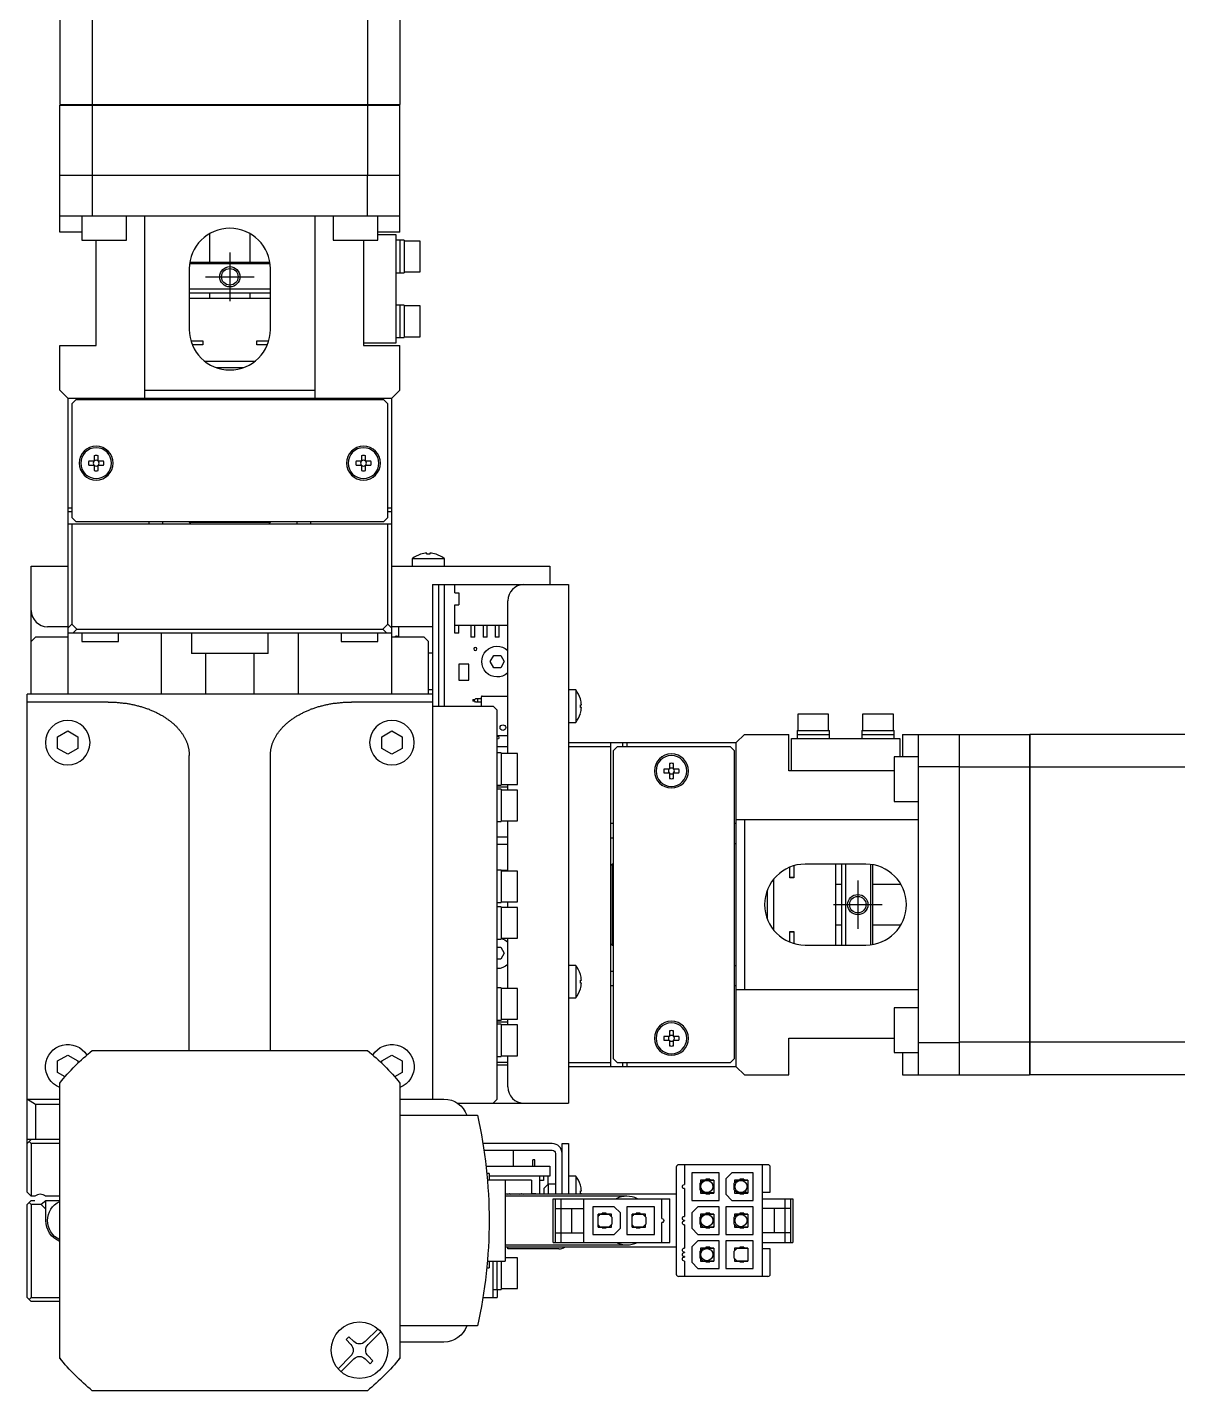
# Model space of a CAD drawing. Extents: x 0 to 1580, y -8 to 1316.
# Drawn here: x 460.9 to 602.9, y 493.7 to 662 of the extents above; entities that cross this region are included whole.
import ezdxf

# ---------------------------------------------------------------- set-up
doc = ezdxf.new("R2010")
doc.units = 0
doc.header["$LTSCALE"] = 0.5
doc.linetypes.add('CENTER', pattern=[50.8, 31.75, -6.35, 6.35, -6.35])
for name, color, linetype in [('MSM_CENTER', 1, 'CENTER'), ('MSM_CONTINUOUS', 7, 'CONTINUOUS'), ('MSM_NARROW', 5, 'CONTINUOUS')]:
    doc.layers.add(name, color=color, linetype=linetype)

msp = doc.modelspace()

# ---------------------------------------------------------------- linework, layer by layer
at = {"layer": 'MSM_CENTER'}
for p, q in [((485.91, 634.24), (485.91, 628.24)), ((482.91, 631.24), (488.91, 631.24)), ((563.41, 556.74), (563.41, 550.74)), ((560.41, 553.74), (566.41, 553.74))]:
    msp.add_line(p, q, dxfattribs=at)
at = {"layer": 'MSM_CONTINUOUS'}
for p, q in [((506.91, 688.74), (506.91, 652.49)), ((464.91, 676.44), (464.91, 652.49)), ((468.94, 676.44), (468.94, 652.49)), ((502.88, 676.44), (502.88, 652.49)), ((464.91, 652.49), (506.91, 652.49)), ((464.91, 652.44), (506.91, 652.44)), ((464.91, 636.74), (464.91, 652.44)), ((464.96, 652.49), (464.96, 652.44)), ((468.94, 652.44), (468.94, 643.74)), ((469.2, 652.49), (469.2, 652.44)), ((502.62, 652.49), (502.62, 652.44)), ((502.88, 652.44), (502.88, 643.74)), ((506.86, 652.49), (506.86, 652.44)), ((506.91, 636.74), (506.91, 652.44)), ((506.91, 643.74), (464.91, 643.74)), ((468.91, 643.74), (468.91, 638.74)), ((502.91, 638.74), (502.91, 643.74)), ((506.91, 638.74), (464.91, 638.74)), ((467.66, 638.74), (467.66, 635.74)), ((473.16, 635.74), (473.16, 638.74)), ((475.41, 616.24), (475.41, 638.74)), ((496.41, 638.74), (496.41, 616.24)), ((498.66, 638.74), (498.66, 635.74)), ((504.16, 635.74), (504.16, 638.74)), ((467.66, 636.74), (464.91, 636.74)), ((483.41, 636.57), (483.41, 633.04)), ((488.41, 633.04), (488.41, 636.57)), ((506.91, 636.74), (504.16, 636.74)), ((504.16, 636.44), (506.41, 636.44)), ((506.41, 636.44), (506.41, 623.04)), ((467.66, 635.74), (473.16, 635.74)), ((469.41, 622.74), (469.41, 635.74)), ((498.66, 635.74), (504.16, 635.74)), ((502.41, 635.74), (502.41, 622.74)), ((507.41, 635.74), (506.41, 635.74)), ((506.91, 635.74), (506.91, 631.74)), ((507.41, 635.74), (507.41, 631.74)), ((509.41, 635.64), (507.41, 635.64)), ((509.41, 631.84), (509.41, 635.64)), ((490.87, 632.84), (480.95, 632.84)), ((480.98, 633.04), (490.85, 633.04)), ((480.91, 632.24), (480.91, 624.74)), ((490.91, 624.74), (490.91, 632.24)), ((506.41, 631.74), (507.41, 631.74)), ((507.41, 631.84), (509.41, 631.84)), ((480.91, 629.74), (490.91, 629.74)), ((480.91, 629.24), (490.91, 629.24)), ((490.91, 628.54), (480.91, 628.54)), ((483.41, 629.24), (483.41, 628.54)), ((488.41, 628.54), (488.41, 629.24)), ((507.41, 627.74), (506.41, 627.74)), ((506.91, 627.74), (506.91, 623.74)), ((507.41, 627.74), (507.41, 623.74)), ((509.41, 627.64), (507.41, 627.64)), ((509.41, 623.84), (509.41, 627.64)), ((464.91, 622.74), (469.41, 622.74)), ((464.91, 617.24), (464.91, 622.74)), ((481.11, 623.34), (482.58, 623.34)), ((482.58, 622.84), (481.29, 622.84)), ((482.56, 623.34), (482.56, 622.84)), ((482.58, 623.34), (482.58, 622.84)), ((489.24, 623.34), (490.71, 623.34)), ((489.24, 622.84), (489.24, 623.34)), ((490.54, 622.84), (489.24, 622.84)), ((489.26, 622.84), (489.26, 623.34)), ((506.41, 623.04), (502.41, 623.04)), ((502.41, 622.74), (506.91, 622.74)), ((506.41, 623.74), (507.41, 623.74)), ((506.91, 617.24), (506.91, 622.74)), ((507.41, 623.84), (509.41, 623.84)), ((482.78, 620.84), (489.04, 620.84)), ((484.21, 620.04), (487.62, 620.04)), ((484.66, 620.04), (484.66, 619.9)), ((487.16, 619.9), (487.16, 620.04)), ((464.91, 617.24), (465.91, 616.24)), ((465.91, 616.24), (505.91, 616.24)), ((465.91, 616.24), (465.91, 579.74)), ((466.91, 616.04), (466.41, 615.54)), ((504.91, 616.04), (466.91, 616.04)), ((475.41, 617.24), (496.41, 617.24)), ((475.91, 616.24), (475.91, 616.04)), ((478.41, 616.24), (478.41, 616.04)), ((493.41, 616.04), (493.41, 616.24)), ((495.91, 616.04), (495.91, 616.24)), ((505.41, 615.54), (504.91, 616.04)), ((505.91, 616.24), (506.91, 617.24)), ((505.91, 579.74), (505.91, 616.24)), ((466.41, 615.54), (466.41, 601.54)), ((505.41, 601.54), (505.41, 615.54)), ((469.17, 608.48), (468.49, 608.48)), ((468.49, 608), (469.17, 608)), ((469.17, 609.16), (469.17, 608.48)), ((469.17, 608), (469.17, 607.32)), ((469.65, 608.48), (469.65, 609.16)), ((470.33, 608.48), (469.65, 608.48)), ((469.65, 607.32), (469.65, 608)), ((469.65, 608), (470.33, 608)), ((502.17, 608.48), (501.49, 608.48)), ((501.49, 608), (502.17, 608)), ((502.17, 609.16), (502.17, 608.48)), ((502.17, 608), (502.17, 607.32)), ((502.65, 608.48), (502.65, 609.16)), ((503.33, 608.48), (502.65, 608.48)), ((502.65, 607.32), (502.65, 608)), ((502.65, 608), (503.33, 608)), ((465.91, 602.74), (466.41, 602.74)), ((505.41, 602.74), (505.91, 602.74)), ((466.41, 602.24), (465.91, 602.24)), ((466.41, 601.54), (466.91, 601.04)), ((466.91, 601.04), (504.91, 601.04)), ((475.91, 601.04), (475.91, 600.74)), ((477.66, 600.74), (477.66, 601.04)), ((480.91, 601.04), (480.91, 600.94)), ((480.91, 600.94), (490.91, 600.94)), ((480.91, 600.94), (481.11, 600.74)), ((490.71, 600.74), (490.91, 600.94)), ((490.91, 600.94), (490.91, 601.04)), ((494.16, 601.04), (494.16, 600.74)), ((495.91, 600.74), (495.91, 601.04)), ((504.91, 601.04), (505.41, 601.54)), ((505.91, 602.24), (505.41, 602.24)), ((465.91, 600.74), (505.91, 600.74)), ((466.41, 600.74), (466.41, 588.35)), ((505.41, 588.35), (505.41, 600.74)), ((512.41, 596.44), (508.41, 596.44)), ((508.41, 596.44), (508.41, 595.54)), ((509.48, 597), (509.46, 597)), ((510.21, 597), (510.21, 597.13)), ((510.61, 597), (510.21, 597)), ((510.61, 597.13), (510.61, 597)), ((511.36, 597), (511.34, 597)), ((512.41, 595.54), (512.41, 596.44)), ((461.41, 579.74), (461.41, 595.54)), ((461.41, 595.54), (465.91, 595.54)), ((505.91, 595.54), (525.41, 595.54)), ((525.41, 595.54), (525.41, 593.24)), ((510.91, 593.24), (510.91, 529.74)), ((510.91, 593.24), (527.71, 593.24)), ((511.71, 578.24), (511.71, 593.24)), ((512.41, 578.24), (512.41, 593.24)), ((513.66, 592.24), (513.66, 593.24)), ((527.71, 593.24), (527.71, 529.24)), ((513.66, 592.24), (514.16, 592.24)), ((513.66, 590.74), (514.16, 590.74)), ((513.66, 587.24), (513.66, 590.74)), ((514.16, 592.24), (514.16, 590.74)), ((520.21, 572.39), (520.21, 591.24)), ((465.91, 588.04), (463.41, 588.04)), ((465.91, 587.85), (466.41, 588.35)), ((466.41, 588.35), (467.02, 587.74)), ((467.02, 587.74), (466.52, 587.24)), ((467.02, 587.74), (504.8, 587.74)), ((504.8, 587.74), (505.41, 588.35)), ((505.3, 587.24), (504.8, 587.74)), ((505.41, 588.35), (505.91, 587.85)), ((510.91, 588.04), (505.91, 588.04)), ((506.77, 586.74), (506.77, 588.04)), ((513.66, 588.24), (520.21, 588.24)), ((514.16, 587.24), (514.16, 588.24)), ((515.66, 588.24), (515.66, 586.74)), ((516.16, 586.74), (516.16, 588.24)), ((517.16, 588.24), (517.16, 586.74)), ((517.66, 586.74), (517.66, 588.24)), ((518.66, 588.24), (518.66, 586.74)), ((519.16, 586.74), (519.16, 588.24)), ((520.16, 588.24), (520.16, 586.74)), ((461.91, 586.74), (461.41, 586.24)), ((465.91, 586.74), (461.91, 586.74)), ((505.91, 587.24), (465.91, 587.24)), ((467.66, 587.24), (467.66, 586.24)), ((467.66, 586.24), (472.16, 586.24)), ((472.16, 586.24), (472.16, 587.24)), ((477.43, 587.24), (477.43, 579.74)), ((481.16, 587.24), (481.16, 584.74)), ((490.66, 584.74), (490.66, 587.24)), ((494.4, 579.74), (494.4, 587.24)), ((499.66, 587.24), (499.66, 586.24)), ((499.66, 586.24), (504.16, 586.24)), ((504.16, 586.24), (504.16, 587.24)), ((509.91, 586.74), (505.91, 586.74)), ((510.41, 586.24), (509.91, 586.74)), ((510.41, 579.74), (510.41, 586.24)), ((514.16, 587.24), (513.66, 587.24)), ((516.16, 586.74), (515.66, 586.74)), ((517.66, 586.74), (517.16, 586.74)), ((519.16, 586.74), (518.66, 586.74)), ((520.21, 586.74), (520.16, 586.74)), ((490.66, 584.74), (481.16, 584.74)), ((482.91, 584.74), (482.91, 579.74)), ((488.91, 579.74), (488.91, 584.74)), ((510.91, 584.79), (510.41, 584.79)), ((510.91, 584.79), (510.91, 584.06)), ((510.91, 584.35), (510.91, 584.35)), ((510.91, 584.05), (510.91, 584.06)), ((518.05, 583.74), (518.48, 584.49)), ((518.48, 584.49), (519.34, 584.49)), ((519.34, 584.49), (519.78, 583.74)), ((514.16, 583.44), (514.16, 581.44)), ((515.41, 583.44), (514.16, 583.44)), ((515.41, 581.44), (515.41, 583.44)), ((518.48, 582.99), (518.05, 583.74)), ((519.34, 582.99), (518.48, 582.99)), ((519.78, 583.74), (519.34, 582.99)), ((514.16, 581.44), (515.41, 581.44)), ((460.91, 518.24), (460.91, 579.74)), ((510.91, 579.74), (460.91, 579.74)), ((510.91, 580.24), (510.41, 580.24)), ((515.91, 579.05), (515.91, 578.85)), ((515.91, 579.05), (516.16, 579.05)), ((516.16, 579.05), (516.23, 579.16)), ((516.96, 579.16), (516.23, 579.16)), ((516.52, 578.73), (516.52, 579.16)), ((516.96, 578.24), (516.96, 579.39)), ((517.06, 579.49), (520.21, 579.49)), ((528.61, 580.24), (527.71, 580.24)), ((528.61, 580.24), (528.61, 576.24)), ((529.18, 579.13), (529.19, 579.13)), ((470.91, 578.75), (460.91, 578.75)), ((510.91, 578.75), (500.91, 578.75)), ((510.91, 578.24), (518.41, 578.24)), ((516.16, 578.85), (515.91, 578.85)), ((516.23, 578.73), (516.16, 578.85)), ((516.96, 578.73), (516.23, 578.73)), ((518.91, 577.74), (518.41, 578.24)), ((518.91, 529.74), (518.91, 577.74)), ((529.18, 578.42), (529.3, 578.42)), ((529.3, 578.06), (529.18, 578.06)), ((529.19, 577.35), (529.18, 577.35)), ((527.71, 576.24), (528.61, 576.24)), ((559.81, 577.24), (556.01, 577.24)), ((556.01, 577.24), (556.01, 575.24)), ((559.81, 575.24), (559.81, 577.24)), ((567.81, 577.24), (564.01, 577.24)), ((564.01, 577.24), (564.01, 575.24)), ((567.81, 575.24), (567.81, 577.24)), ((464.66, 574.46), (465.91, 575.18)), ((464.66, 573.02), (464.66, 574.46)), ((465.91, 575.18), (467.16, 574.46)), ((467.16, 574.46), (467.16, 573.02)), ((504.66, 574.46), (505.91, 575.18)), ((504.66, 573.02), (504.66, 574.46)), ((505.91, 575.18), (507.16, 574.46)), ((507.16, 574.46), (507.16, 573.02)), ((520.21, 574.59), (518.91, 574.59)), ((549.41, 574.74), (548.41, 573.74)), ((549.41, 574.74), (554.91, 574.74)), ((554.91, 570.24), (554.91, 574.74)), ((555.21, 570.24), (555.21, 574.24)), ((555.21, 574.24), (568.61, 574.24)), ((555.91, 575.24), (559.91, 575.24)), ((555.91, 575.24), (555.91, 574.24)), ((555.91, 574.74), (559.91, 574.74)), ((559.91, 574.24), (559.91, 575.24)), ((563.91, 575.24), (567.91, 575.24)), ((563.91, 575.24), (563.91, 574.24)), ((563.91, 574.74), (567.91, 574.74)), ((567.91, 574.24), (567.91, 575.24)), ((568.61, 574.24), (568.61, 571.99)), ((568.91, 574.74), (568.91, 571.99)), ((568.91, 574.74), (584.61, 574.74)), ((570.91, 532.74), (570.91, 574.74)), ((575.91, 574.74), (575.91, 532.74)), ((584.61, 574.74), (584.61, 532.74)), ((584.66, 574.69), (584.61, 574.69)), ((620.91, 574.74), (584.66, 574.74)), ((584.66, 574.74), (584.66, 532.74)), ((465.91, 572.3), (464.66, 573.02)), ((467.16, 573.02), (465.91, 572.3)), ((505.91, 572.3), (504.66, 573.02)), ((507.16, 573.02), (505.91, 572.3)), ((520.21, 573.24), (518.91, 573.24)), ((519.41, 572.49), (518.91, 572.49)), ((519.41, 572.49), (519.41, 568.49)), ((521.41, 572.39), (519.41, 572.39)), ((521.41, 568.59), (521.41, 572.39)), ((527.71, 573.74), (548.41, 573.74)), ((532.91, 573.24), (527.71, 573.24)), ((532.91, 573.74), (532.91, 533.74)), ((533.71, 573.24), (533.21, 572.74)), ((533.21, 572.74), (533.21, 534.74)), ((547.71, 573.24), (533.71, 573.24)), ((534.41, 573.24), (534.41, 573.74)), ((534.91, 573.74), (534.91, 573.24)), ((548.21, 572.74), (547.71, 573.24)), ((548.21, 534.74), (548.21, 572.74)), ((548.41, 533.74), (548.41, 573.74)), ((480.91, 535.74), (480.91, 572.13)), ((490.91, 535.74), (490.91, 572.13)), ((540.17, 571.16), (540.17, 570.48)), ((540.65, 570.48), (540.65, 571.16)), ((567.91, 571.99), (567.91, 566.49)), ((570.91, 571.99), (567.91, 571.99)), ((575.91, 570.74), (570.91, 570.74)), ((584.61, 570.71), (575.91, 570.71)), ((608.61, 570.71), (584.66, 570.71)), ((540.17, 570.48), (539.49, 570.48)), ((539.49, 570), (540.17, 570)), ((540.17, 570), (540.17, 569.32)), ((541.33, 570.48), (540.65, 570.48)), ((540.65, 570), (541.33, 570)), ((540.65, 569.32), (540.65, 570)), ((567.91, 570.24), (554.91, 570.24)), ((584.66, 570.45), (584.61, 570.45)), ((518.91, 568.49), (519.41, 568.49)), ((520.21, 568.24), (518.91, 568.24)), ((519.41, 567.99), (518.91, 567.99)), ((519.41, 568.59), (521.41, 568.59)), ((519.41, 567.99), (519.41, 563.99)), ((521.41, 567.89), (519.41, 567.89)), ((520.21, 567.89), (520.21, 568.59)), ((521.41, 564.09), (521.41, 567.89)), ((567.91, 566.49), (570.91, 566.49)), ((518.91, 563.99), (519.41, 563.99)), ((519.41, 564.09), (521.41, 564.09)), ((520.21, 557.89), (520.21, 564.09)), ((548.41, 564.24), (570.91, 564.24)), ((549.41, 564.24), (549.41, 543.24)), ((533.21, 563.74), (532.91, 563.74)), ((548.41, 563.74), (548.21, 563.74)), ((518.91, 562.11), (520.21, 562.11)), ((520.21, 561.18), (518.91, 561.18)), ((532.91, 561.99), (533.21, 561.99)), ((548.41, 561.24), (548.21, 561.24)), ((519.41, 557.99), (518.91, 557.99)), ((519.41, 557.99), (519.41, 553.99)), ((519.41, 557.98), (520.21, 557.98)), ((521.41, 557.89), (519.41, 557.89)), ((521.41, 554.09), (521.41, 557.89)), ((533.11, 558.74), (532.91, 558.54)), ((533.11, 558.74), (533.11, 548.74)), ((533.21, 558.74), (533.11, 558.74)), ((555.01, 557.07), (555.01, 558.36)), ((555.51, 557.09), (555.01, 557.09)), ((555.51, 558.54), (555.51, 557.07)), ((564.41, 558.74), (556.91, 558.74)), ((560.71, 548.74), (560.71, 558.74)), ((561.41, 558.74), (561.41, 548.74)), ((561.91, 558.74), (561.91, 548.74)), ((565.01, 548.78), (565.01, 558.7)), ((565.21, 558.68), (565.21, 548.8)), ((552.21, 555.45), (552.21, 552.03)), ((553.01, 556.87), (553.01, 550.61)), ((555.51, 557.07), (555.01, 557.07)), ((561.41, 556.24), (560.71, 556.24)), ((568.74, 556.24), (565.21, 556.24)), ((518.91, 553.99), (519.41, 553.99)), ((519.41, 554.09), (521.41, 554.09)), ((520.21, 553.39), (520.21, 554.09)), ((552.21, 554.99), (552.07, 554.99)), ((519.41, 553.49), (518.91, 553.49)), ((519.41, 553.49), (519.41, 549.49)), ((521.41, 553.39), (519.41, 553.39)), ((521.41, 549.59), (521.41, 553.39)), ((552.07, 552.49), (552.21, 552.49)), ((555.01, 549.11), (555.01, 550.41)), ((555.01, 550.41), (555.51, 550.41)), ((555.01, 550.39), (555.51, 550.39)), ((555.51, 550.41), (555.51, 548.94)), ((560.71, 551.24), (561.41, 551.24)), ((565.21, 551.24), (568.74, 551.24)), ((518.91, 549.49), (519.41, 549.49)), ((519.41, 549.59), (521.41, 549.59)), ((520.21, 543.39), (520.21, 549.59)), ((532.91, 548.94), (533.11, 548.74)), ((533.11, 548.74), (533.21, 548.74)), ((556.91, 548.74), (564.41, 548.74)), ((518.91, 548.49), (519.34, 548.49)), ((519.34, 546.99), (518.91, 546.99)), ((519.34, 548.49), (519.78, 547.74)), ((519.78, 547.74), (519.34, 546.99)), ((528.61, 546.24), (527.71, 546.24)), ((528.61, 546.24), (528.61, 542.24)), ((533.21, 545.49), (532.91, 545.49)), ((548.21, 546.24), (548.41, 546.24)), ((529.18, 545.13), (529.19, 545.13)), ((529.18, 544.42), (529.3, 544.42)), ((529.3, 544.06), (529.18, 544.06)), ((532.91, 543.74), (533.21, 543.74)), ((548.21, 543.74), (548.41, 543.74)), ((519.41, 543.49), (518.91, 543.49)), ((519.41, 543.49), (519.41, 539.49)), ((520.21, 543.4), (519.41, 543.4)), ((521.41, 543.39), (519.41, 543.39)), ((521.41, 539.59), (521.41, 543.39)), ((527.71, 542.24), (528.61, 542.24)), ((529.19, 543.35), (529.18, 543.35)), ((570.91, 543.24), (548.41, 543.24)), ((567.91, 540.99), (567.91, 535.49)), ((570.91, 540.99), (567.91, 540.99)), ((518.91, 539.49), (519.41, 539.49)), ((520.21, 539.24), (518.91, 539.24)), ((519.41, 538.99), (518.91, 538.99)), ((519.41, 539.59), (521.41, 539.59)), ((519.41, 538.99), (519.41, 534.99)), ((521.41, 538.89), (519.41, 538.89)), ((520.21, 538.89), (520.21, 539.59)), ((521.41, 535.09), (521.41, 538.89)), ((540.17, 537.48), (539.49, 537.48)), ((539.49, 537), (540.17, 537)), ((540.17, 538.16), (540.17, 537.48)), ((540.17, 537), (540.17, 536.32)), ((540.65, 537.48), (540.65, 538.16)), ((541.33, 537.48), (540.65, 537.48)), ((540.65, 537), (541.33, 537)), ((540.65, 536.32), (540.65, 537)), ((554.91, 537.24), (567.91, 537.24)), ((554.91, 532.74), (554.91, 537.24)), ((584.66, 537.03), (584.61, 537.03)), ((468.91, 535.74), (468.78, 535.61)), ((468.94, 535.74), (502.88, 535.74)), ((503.04, 535.61), (502.91, 535.74)), ((567.91, 535.49), (570.91, 535.49)), ((568.91, 535.49), (568.91, 532.74)), ((570.91, 536.74), (575.91, 536.74)), ((584.61, 536.77), (575.91, 536.77)), ((608.61, 536.77), (584.66, 536.77)), ((464.66, 534.46), (465.91, 535.18)), ((464.66, 533.02), (464.66, 534.46)), ((465.91, 535.18), (467.16, 534.46)), ((467.16, 534.46), (467.16, 534.17)), ((504.66, 534.46), (505.91, 535.18)), ((504.66, 534.17), (504.66, 534.46)), ((505.91, 535.18), (507.16, 534.46)), ((507.16, 534.46), (507.16, 533.02)), ((518.91, 534.99), (519.41, 534.99)), ((520.21, 534.24), (518.91, 534.24)), ((520.21, 533.94), (518.91, 533.94)), ((519.41, 535.09), (521.41, 535.09)), ((520.21, 531.24), (520.21, 535.09)), ((527.71, 534.24), (532.91, 534.24)), ((548.41, 533.74), (527.71, 533.74)), ((533.21, 534.74), (533.71, 534.24)), ((533.71, 534.24), (547.71, 534.24)), ((534.41, 533.74), (534.41, 534.24)), ((534.91, 534.24), (534.91, 533.74)), ((547.71, 534.24), (548.21, 534.74)), ((548.41, 533.74), (549.41, 532.74)), ((465.57, 532.49), (464.66, 533.02)), ((465.04, 531.87), (464.91, 531.74)), ((507.16, 533.02), (506.25, 532.49)), ((506.91, 531.74), (506.78, 531.87)), ((549.41, 532.74), (554.91, 532.74)), ((568.91, 532.74), (584.61, 532.74)), ((584.66, 532.79), (584.61, 532.79)), ((608.61, 532.74), (584.66, 532.74)), ((464.91, 497.77), (464.91, 531.71)), ((506.91, 531.71), (506.91, 497.77)), ((460.91, 529.74), (464.91, 529.74)), ((460.95, 529.74), (461.91, 529.11)), ((461.91, 529.11), (461.91, 524.74)), ((461.91, 529.11), (464.91, 529.11)), ((506.91, 529.74), (512.33, 529.74)), ((513.99, 529.24), (527.71, 529.24)), ((518.41, 529.24), (518.91, 529.74)), ((506.91, 527.74), (516.48, 527.74)), ((460.91, 524.24), (461.41, 524.74)), ((464.91, 524.74), (460.91, 524.74)), ((461.41, 524.24), (461.16, 524.49)), ((461.41, 524.24), (461.41, 517.74)), ((464.91, 524.24), (461.41, 524.24)), ((525.71, 524.24), (517.15, 524.24)), ((517.27, 523.44), (525.71, 523.44)), ((520.91, 521.44), (520.91, 523.44)), ((526.91, 524.24), (527.71, 524.24)), ((526.91, 517.99), (526.91, 524.24)), ((527.71, 524.24), (527.71, 517.99)), ((523.54, 522.24), (523.29, 522.24)), ((523.29, 521.44), (523.29, 522.24)), ((523.54, 521.44), (523.54, 522.24)), ((526.11, 523.04), (526.11, 517.99)), ((517.53, 521.44), (525.41, 521.44)), ((517.91, 520.56), (517.62, 520.56)), ((517.91, 520.56), (517.91, 519.74)), ((525.41, 520.24), (517.91, 520.24)), ((524.16, 517.99), (524.16, 520.24)), ((524.62, 520.24), (524.62, 519.69)), ((525.16, 520.24), (525.16, 519.19)), ((525.41, 521.44), (525.41, 520.24)), ((528.61, 520.24), (527.71, 520.24)), ((528.61, 520.24), (528.61, 517.99)), ((541.01, 521.34), (541.01, 508.14)), ((552.31, 521.64), (541.31, 521.64)), ((542.01, 521.64), (542.01, 519.19)), ((542.91, 520.64), (542.91, 517.24)), ((546.31, 520.64), (542.91, 520.64)), ((546.31, 517.24), (546.31, 520.64)), ((547.86, 520.64), (547.11, 519.89)), ((550.51, 520.64), (547.86, 520.64)), ((550.51, 517.24), (550.51, 520.64)), ((551.61, 521.64), (551.61, 507.84)), ((552.61, 518.24), (552.61, 521.34)), ((523.16, 519.74), (517.7, 519.74)), ((519.91, 519.74), (519.91, 509.74)), ((523.16, 519.74), (523.16, 518.09)), ((524.62, 519.69), (524.16, 519.69)), ((525.21, 519.24), (524.71, 518.74)), ((524.71, 517.99), (524.71, 518.74)), ((525.21, 519.24), (525.21, 517.99)), ((526.11, 519.24), (525.21, 519.24)), ((529.18, 519.13), (529.19, 519.13)), ((529.18, 518.42), (529.3, 518.42)), ((542.01, 518.69), (542.01, 515.26)), ((544.01, 519.41), (543.91, 519.31)), ((543.91, 519.31), (543.91, 518.56)), ((543.91, 518.56), (544.01, 518.46)), ((544.01, 519.74), (544.01, 519.41)), ((544.66, 519.74), (544.01, 519.74)), ((544.29, 519.69), (544.01, 519.41)), ((544.01, 518.46), (544.01, 518.14)), ((544.01, 518.46), (544.29, 518.19)), ((544.07, 518.73), (544.2, 518.27)), ((545.66, 519.69), (544.29, 519.69)), ((545.16, 519.84), (544.66, 519.84)), ((544.66, 519.84), (544.66, 519.69)), ((545.16, 519.84), (545.16, 519.69)), ((545.66, 519.74), (545.16, 519.74)), ((545.66, 518.63), (545.51, 519.15)), ((545.66, 519.74), (545.66, 518.14)), ((547.11, 519.89), (547.11, 517.99)), ((548.21, 519.41), (548.11, 519.31)), ((548.11, 519.31), (548.11, 518.56)), ((548.26, 519.14), (548.11, 518.6)), ((548.11, 518.56), (548.49, 518.19)), ((548.21, 519.74), (548.21, 519.41)), ((548.86, 519.74), (548.21, 519.74)), ((548.49, 519.69), (548.21, 519.41)), ((548.21, 518.46), (548.21, 518.14)), ((549.86, 519.69), (548.49, 519.69)), ((549.36, 519.84), (548.86, 519.84)), ((548.86, 519.84), (548.86, 519.69)), ((549.36, 519.84), (549.36, 519.69)), ((549.86, 519.74), (549.36, 519.74)), ((549.56, 518.19), (549.71, 518.74)), ((549.86, 519.74), (549.86, 518.14)), ((461.41, 517.74), (460.91, 518.24)), ((461.16, 516.99), (460.91, 516.74)), ((460.91, 505.24), (460.91, 516.74)), ((461.16, 516.99), (461.41, 517.24)), ((461.41, 516.74), (461.16, 516.99)), ((461.85, 517.74), (461.41, 517.74)), ((461.41, 517.24), (461.85, 517.24)), ((461.41, 516.74), (461.41, 505.24)), ((462.61, 516.74), (461.41, 516.74)), ((463.21, 517.16), (462.61, 516.74)), ((462.61, 516.74), (463.21, 516.14)), ((464.91, 517.74), (463.17, 517.74)), ((463.17, 517.24), (464.91, 517.24)), ((463.21, 514.74), (463.21, 517.24)), ((541.01, 517.99), (519.91, 517.99)), ((534.91, 517.74), (519.91, 517.74)), ((523.16, 518.09), (523.66, 518.09)), ((523.66, 518.09), (523.66, 517.99)), ((525.81, 512.04), (525.81, 517.44)), ((525.81, 517.44), (540.21, 517.44)), ((526.11, 512.04), (526.11, 517.44)), ((526.81, 512.04), (526.81, 517.44)), ((529.3, 518.06), (529.18, 518.06)), ((529.61, 512.04), (529.61, 517.44)), ((539.21, 514.99), (539.21, 517.44)), ((540.21, 512.04), (540.21, 517.44)), ((542.91, 517.24), (546.31, 517.24)), ((544.01, 518.14), (544.66, 518.14)), ((544.29, 518.19), (545.66, 518.19)), ((544.66, 518.19), (544.66, 518.04)), ((544.66, 518.04), (545.16, 518.04)), ((545.16, 518.04), (545.16, 518.19)), ((545.16, 518.14), (545.66, 518.14)), ((547.11, 517.99), (547.86, 517.24)), ((547.86, 517.24), (550.51, 517.24)), ((548.21, 518.14), (548.86, 518.14)), ((548.49, 518.19), (549.86, 518.19)), ((548.86, 518.19), (548.86, 518.04)), ((548.86, 518.04), (549.36, 518.04)), ((549.36, 518.04), (549.36, 518.19)), ((549.36, 518.14), (549.86, 518.14)), ((551.61, 518.24), (552.61, 518.24)), ((551.61, 517.44), (555.41, 517.44)), ((554.41, 517.44), (554.41, 512.04)), ((555.11, 517.44), (555.11, 512.04)), ((555.41, 517.44), (555.41, 512.04)), ((526.11, 516.24), (529.61, 516.24)), ((528.11, 513.24), (528.11, 516.24)), ((533.36, 516.44), (530.71, 516.44)), ((530.71, 516.44), (530.71, 513.04)), ((531.86, 515.54), (531.36, 515.54)), ((531.36, 513.94), (531.36, 515.54)), ((532.74, 515.49), (531.36, 515.49)), ((532.36, 515.64), (531.86, 515.64)), ((531.86, 515.49), (531.86, 515.64)), ((532.36, 515.49), (532.36, 515.64)), ((533.01, 515.54), (532.36, 515.54)), ((533.11, 515.11), (532.74, 515.49)), ((533.01, 515.21), (533.01, 515.54)), ((533.11, 514.36), (533.11, 515.11)), ((534.11, 515.69), (533.36, 516.44)), ((534.11, 513.79), (534.11, 515.69)), ((534.91, 516.44), (534.91, 513.04)), ((538.31, 516.44), (534.91, 516.44)), ((536.06, 515.54), (535.56, 515.54)), ((535.56, 513.94), (535.56, 515.54)), ((536.94, 515.49), (535.56, 515.49)), ((536.56, 515.64), (536.06, 515.64)), ((536.06, 515.49), (536.06, 515.64)), ((536.56, 515.49), (536.56, 515.64)), ((537.21, 515.54), (536.56, 515.54)), ((537.31, 515.11), (536.94, 515.49)), ((537.21, 515.21), (537.21, 515.54)), ((537.31, 514.36), (537.31, 515.11)), ((538.31, 513.04), (538.31, 516.44)), ((543.66, 516.44), (542.91, 515.69)), ((542.91, 515.69), (542.91, 513.79)), ((546.31, 516.44), (543.66, 516.44)), ((544.01, 515.21), (543.91, 515.11)), ((543.91, 515.11), (543.91, 514.36)), ((544.66, 515.54), (544.01, 515.54)), ((544.01, 515.54), (544.01, 515.21)), ((544.29, 515.49), (544.01, 515.21)), ((545.66, 515.49), (544.29, 515.49)), ((545.16, 515.64), (544.66, 515.64)), ((544.66, 515.64), (544.66, 515.49)), ((545.16, 515.64), (545.16, 515.49)), ((545.66, 515.54), (545.16, 515.54)), ((545.66, 515.49), (545.58, 515.49)), ((545.66, 515.54), (545.66, 513.94)), ((546.31, 513.04), (546.31, 516.44)), ((550.51, 516.44), (547.11, 516.44)), ((547.11, 516.44), (547.11, 513.04)), ((548.21, 515.21), (548.11, 515.11)), ((548.11, 515.11), (548.11, 514.36)), ((548.86, 515.54), (548.21, 515.54)), ((548.21, 515.54), (548.21, 515.21)), ((548.49, 515.49), (548.21, 515.21)), ((549.86, 515.49), (548.49, 515.49)), ((549.36, 515.64), (548.86, 515.64)), ((548.86, 515.64), (548.86, 515.49)), ((549.36, 515.64), (549.36, 515.49)), ((549.86, 515.54), (549.36, 515.54)), ((549.86, 515.54), (549.86, 513.94)), ((550.51, 513.04), (550.51, 516.44)), ((555.11, 516.24), (551.61, 516.24)), ((553.11, 516.24), (553.11, 513.24)), ((531.36, 513.99), (532.74, 513.99)), ((531.36, 513.94), (531.86, 513.94)), ((531.86, 513.99), (531.86, 513.84)), ((531.86, 513.84), (532.36, 513.84)), ((532.36, 513.84), (532.36, 513.99)), ((532.36, 513.94), (533.01, 513.94)), ((532.74, 513.99), (533.11, 514.36)), ((533.01, 513.94), (533.01, 514.26)), ((533.36, 513.04), (534.11, 513.79)), ((535.56, 513.99), (536.94, 513.99)), ((535.56, 513.94), (536.06, 513.94)), ((536.06, 513.99), (536.06, 513.84)), ((536.06, 513.84), (536.56, 513.84)), ((536.56, 513.84), (536.56, 513.99)), ((536.56, 513.94), (537.21, 513.94)), ((536.94, 513.99), (537.31, 514.36)), ((537.21, 513.94), (537.21, 514.26)), ((539.21, 512.04), (539.21, 514.49)), ((542.01, 514.76), (542.01, 514.71)), ((542.01, 514.21), (542.01, 511.34)), ((542.91, 513.79), (543.66, 513.04)), ((543.91, 514.36), (544.01, 514.26)), ((544.01, 514.26), (544.01, 513.94)), ((544.01, 514.26), (544.29, 513.99)), ((544.01, 513.94), (544.66, 513.94)), ((544.29, 513.99), (545.66, 513.99)), ((544.66, 513.99), (544.66, 513.84)), ((544.66, 513.84), (545.16, 513.84)), ((545.16, 513.84), (545.16, 513.99)), ((545.16, 513.94), (545.66, 513.94)), ((545.66, 513.99), (545.58, 513.99)), ((548.11, 514.36), (548.49, 513.99)), ((548.21, 514.26), (548.21, 513.94)), ((548.21, 513.94), (548.86, 513.94)), ((548.49, 513.99), (549.86, 513.99)), ((548.86, 513.99), (548.86, 513.84)), ((548.86, 513.84), (549.36, 513.84)), ((549.36, 513.84), (549.36, 513.99)), ((549.36, 513.94), (549.86, 513.94)), ((519.91, 511.74), (534.91, 511.74)), ((525.81, 512.04), (540.21, 512.04)), ((526.11, 513.24), (529.61, 513.24)), ((530.71, 513.04), (533.36, 513.04)), ((534.91, 513.04), (538.31, 513.04)), ((543.66, 512.24), (542.91, 511.49)), ((543.66, 513.04), (546.31, 513.04)), ((546.31, 512.24), (543.66, 512.24)), ((546.31, 508.84), (546.31, 512.24)), ((547.11, 513.04), (550.51, 513.04)), ((550.51, 512.24), (547.11, 512.24)), ((547.11, 512.24), (547.11, 508.84)), ((550.51, 508.84), (550.51, 512.24)), ((555.11, 513.24), (551.61, 513.24)), ((551.61, 512.04), (555.41, 512.04)), ((519.91, 511.49), (541.01, 511.49)), ((521.41, 510.14), (519.91, 510.14)), ((520.21, 511.24), (520.21, 511.49)), ((526.51, 511.24), (520.21, 511.24)), ((521.41, 506.34), (521.41, 510.14)), ((542.01, 510.84), (542.01, 510.79)), ((542.01, 510.29), (542.01, 510.24)), ((542.91, 511.49), (542.91, 509.59)), ((544.01, 511.01), (543.91, 510.91)), ((543.91, 510.91), (543.91, 510.16)), ((543.91, 510.16), (544.01, 510.06)), ((544.66, 511.34), (544.01, 511.34)), ((544.01, 511.34), (544.01, 511.01)), ((544.29, 511.29), (544.01, 511.01)), ((544.01, 510.06), (544.01, 509.74)), ((544.01, 510.06), (544.29, 509.79)), ((544.07, 510.75), (544.2, 511.2)), ((545.66, 511.29), (544.29, 511.29)), ((545.16, 511.44), (544.66, 511.44)), ((544.66, 511.44), (544.66, 511.29)), ((545.16, 511.44), (545.16, 511.29)), ((545.66, 511.34), (545.16, 511.34)), ((545.66, 510.85), (545.51, 510.33)), ((545.66, 511.34), (545.66, 509.74)), ((548.49, 511.29), (548.11, 510.91)), ((548.11, 510.91), (548.11, 510.16)), ((548.11, 510.16), (548.21, 510.06)), ((548.86, 511.34), (548.21, 511.34)), ((548.21, 511.34), (548.21, 511.01)), ((548.21, 510.06), (548.21, 509.74)), ((548.21, 510.06), (548.49, 509.79)), ((549.86, 511.29), (548.49, 511.29)), ((549.36, 511.44), (548.86, 511.44)), ((548.86, 511.44), (548.86, 511.29)), ((549.36, 511.44), (549.36, 511.29)), ((549.86, 511.34), (549.36, 511.34)), ((549.86, 511.34), (549.86, 509.74)), ((552.61, 511.24), (551.61, 511.24)), ((552.61, 508.14), (552.61, 511.24)), ((517.62, 508.92), (517.91, 508.92)), ((517.7, 509.74), (519.91, 509.74)), ((517.91, 509.74), (517.91, 508.92)), ((518.41, 505.24), (518.41, 509.74)), ((518.91, 506.24), (518.91, 509.74)), ((519.41, 509.74), (519.41, 506.24)), ((542.01, 509.74), (542.01, 507.84)), ((542.91, 509.59), (543.66, 508.84)), ((543.66, 508.84), (546.31, 508.84)), ((544.01, 509.74), (544.66, 509.74)), ((544.29, 509.79), (545.66, 509.79)), ((544.66, 509.79), (544.66, 509.64)), ((544.66, 509.64), (545.16, 509.64)), ((545.16, 509.64), (545.16, 509.79)), ((545.16, 509.74), (545.66, 509.74)), ((547.11, 508.84), (550.51, 508.84)), ((548.21, 509.74), (548.86, 509.74)), ((548.49, 509.79), (549.86, 509.79)), ((548.86, 509.79), (548.86, 509.64)), ((548.86, 509.64), (549.36, 509.64)), ((549.36, 509.64), (549.36, 509.79)), ((549.36, 509.74), (549.86, 509.74)), ((552.31, 507.84), (541.31, 507.84)), ((460.91, 505.24), (461.16, 504.99)), ((461.16, 504.99), (461.41, 505.24)), ((461.41, 504.74), (461.16, 504.99)), ((461.41, 505.24), (464.91, 505.24)), ((517.15, 505.24), (518.91, 505.24)), ((518.41, 506.24), (519.41, 506.24)), ((518.91, 506.24), (518.91, 505.24)), ((519.41, 506.34), (521.41, 506.34)), ((464.91, 504.74), (461.41, 504.74)), ((516.48, 501.74), (506.91, 501.74)), ((500.25, 500.05), (500.6, 500.4)), ((500.85, 499.45), (500.25, 500.05)), ((500.6, 500.4), (501.2, 499.8)), ((502.62, 499.8), (504.2, 501.38)), ((504.56, 501.03), (502.97, 499.45)), ((512.33, 499.74), (506.91, 499.74)), ((464.91, 497.74), (465.04, 497.61)), ((499.27, 496.45), (500.85, 498.03)), ((501.2, 497.68), (499.62, 496.09)), ((503.22, 497.08), (502.62, 497.68)), ((502.97, 498.03), (503.57, 497.43)), ((503.57, 497.43), (503.22, 497.08)), ((506.78, 497.61), (506.91, 497.74)), ((468.78, 493.87), (468.91, 493.74)), ((502.88, 493.74), (468.94, 493.74)), ((502.91, 493.74), (503.04, 493.87))]:
    msp.add_line(p, q, dxfattribs=at)
for points in [[(470.91, 578.75, 0), (471.03, 578.75, 0), (471.16, 578.75, 0), (471.28, 578.74, 0), (471.4, 578.74, 0), (471.52, 578.73, 0), (471.65, 578.73, 0), (471.77, 578.72, 0), (471.89, 578.72, 0), (472.01, 578.71, 0), (472.13, 578.7, 0), (472.26, 578.69, 0), (472.38, 578.67, 0), (472.5, 578.66, 0), (472.62, 578.65, 0), (472.74, 578.63, 0), (472.86, 578.62, 0), (472.98, 578.6, 0), (473.1, 578.59, 0), (473.22, 578.57, 0), (473.34, 578.55, 0), (473.46, 578.53, 0), (473.58, 578.51, 0), (473.7, 578.49, 0), (473.81, 578.46, 0), (473.93, 578.44, 0), (474.05, 578.41, 0), (474.16, 578.39, 0), (474.28, 578.36, 0), (474.39, 578.33, 0), (474.51, 578.3, 0), (474.62, 578.27, 0), (474.74, 578.24, 0), (474.85, 578.21, 0), (474.96, 578.18, 0), (475.07, 578.14, 0), (475.19, 578.11, 0), (475.3, 578.08, 0), (475.41, 578.04, 0), (475.52, 578, 0), (475.62, 577.97, 0), (475.73, 577.93, 0), (475.84, 577.89, 0), (475.95, 577.85, 0), (476.05, 577.8, 0), (476.16, 577.76, 0), (476.26, 577.72, 0), (476.36, 577.68, 0), (476.47, 577.63, 0), (476.57, 577.59, 0), (476.67, 577.54, 0), (476.77, 577.49, 0), (476.87, 577.44, 0), (476.97, 577.39, 0), (477.06, 577.35, 0), (477.16, 577.29, 0), (477.25, 577.24, 0), (477.35, 577.19, 0), (477.44, 577.14, 0), (477.54, 577.09, 0), (477.63, 577.03, 0), (477.72, 576.98, 0), (477.81, 576.92, 0), (477.89, 576.87, 0), (477.98, 576.81, 0), (478.07, 576.75, 0), (478.15, 576.69, 0), (478.24, 576.63, 0), (478.32, 576.57, 0), (478.4, 576.51, 0), (478.48, 576.45, 0), (478.56, 576.39, 0), (478.64, 576.33, 0), (478.72, 576.26, 0), (478.8, 576.2, 0), (478.87, 576.14, 0), (478.94, 576.07, 0), (479.02, 576, 0), (479.09, 575.94, 0), (479.16, 575.87, 0), (479.23, 575.8, 0), (479.29, 575.74, 0), (479.36, 575.67, 0), (479.43, 575.6, 0), (479.49, 575.53, 0), (479.55, 575.46, 0), (479.61, 575.39, 0), (479.67, 575.32, 0), (479.73, 575.25, 0), (479.79, 575.18, 0), (479.84, 575.1, 0), (479.9, 575.03, 0), (479.95, 574.96, 0), (480, 574.88, 0), (480.05, 574.81, 0), (480.1, 574.74, 0), (480.15, 574.66, 0), (480.2, 574.59, 0), (480.24, 574.51, 0), (480.28, 574.43, 0), (480.33, 574.36, 0), (480.37, 574.28, 0), (480.41, 574.2, 0), (480.44, 574.13, 0), (480.48, 574.05, 0), (480.51, 573.97, 0), (480.55, 573.89, 0), (480.58, 573.82, 0), (480.61, 573.74, 0), (480.64, 573.66, 0), (480.67, 573.58, 0), (480.69, 573.5, 0), (480.72, 573.42, 0), (480.74, 573.34, 0), (480.76, 573.26, 0), (480.78, 573.18, 0), (480.8, 573.1, 0), (480.82, 573.02, 0), (480.84, 572.94, 0), (480.85, 572.86, 0), (480.86, 572.78, 0), (480.87, 572.7, 0), (480.88, 572.62, 0), (480.89, 572.53, 0), (480.9, 572.45, 0), (480.9, 572.37, 0), (480.91, 572.29, 0), (480.91, 572.21, 0), (480.91, 572.13, 0)], [(490.91, 572.13, 0), (490.91, 572.21, 0), (490.91, 572.29, 0), (490.92, 572.37, 0), (490.92, 572.45, 0), (490.93, 572.53, 0), (490.94, 572.62, 0), (490.95, 572.7, 0), (490.96, 572.78, 0), (490.97, 572.86, 0), (490.99, 572.94, 0), (491, 573.02, 0), (491.02, 573.1, 0), (491.04, 573.18, 0), (491.06, 573.26, 0), (491.08, 573.34, 0), (491.1, 573.42, 0), (491.13, 573.5, 0), (491.15, 573.58, 0), (491.18, 573.66, 0), (491.21, 573.74, 0), (491.24, 573.82, 0), (491.27, 573.89, 0), (491.31, 573.97, 0), (491.34, 574.05, 0), (491.38, 574.13, 0), (491.42, 574.2, 0), (491.45, 574.28, 0), (491.5, 574.36, 0), (491.54, 574.43, 0), (491.58, 574.51, 0), (491.63, 574.59, 0), (491.67, 574.66, 0), (491.72, 574.74, 0), (491.77, 574.81, 0), (491.82, 574.88, 0), (491.87, 574.96, 0), (491.92, 575.03, 0), (491.98, 575.1, 0), (492.04, 575.18, 0), (492.09, 575.25, 0), (492.15, 575.32, 0), (492.21, 575.39, 0), (492.27, 575.46, 0), (492.33, 575.53, 0), (492.4, 575.6, 0), (492.46, 575.67, 0), (492.53, 575.74, 0), (492.6, 575.8, 0), (492.67, 575.87, 0), (492.74, 575.94, 0), (492.81, 576, 0), (492.88, 576.07, 0), (492.95, 576.14, 0), (493.03, 576.2, 0), (493.1, 576.26, 0), (493.18, 576.33, 0), (493.26, 576.39, 0), (493.34, 576.45, 0), (493.42, 576.51, 0), (493.5, 576.57, 0), (493.58, 576.63, 0), (493.67, 576.69, 0), (493.75, 576.75, 0), (493.84, 576.81, 0), (493.93, 576.87, 0), (494.02, 576.92, 0), (494.11, 576.98, 0), (494.19, 577.03, 0), (494.29, 577.09, 0), (494.38, 577.14, 0), (494.47, 577.19, 0), (494.57, 577.24, 0), (494.66, 577.29, 0), (494.76, 577.35, 0), (494.86, 577.39, 0), (494.95, 577.44, 0), (495.05, 577.49, 0), (495.15, 577.54, 0), (495.25, 577.59, 0), (495.36, 577.63, 0), (495.46, 577.68, 0), (495.56, 577.72, 0), (495.67, 577.76, 0), (495.77, 577.8, 0), (495.88, 577.85, 0), (495.98, 577.89, 0), (496.09, 577.93, 0), (496.2, 577.97, 0), (496.31, 578, 0), (496.42, 578.04, 0), (496.52, 578.08, 0), (496.64, 578.11, 0), (496.75, 578.14, 0), (496.86, 578.18, 0), (496.97, 578.21, 0), (497.08, 578.24, 0), (497.2, 578.27, 0), (497.31, 578.3, 0), (497.43, 578.33, 0), (497.54, 578.36, 0), (497.66, 578.39, 0), (497.77, 578.41, 0), (497.89, 578.44, 0), (498.01, 578.46, 0), (498.13, 578.49, 0), (498.24, 578.51, 0), (498.36, 578.53, 0), (498.48, 578.55, 0), (498.6, 578.57, 0), (498.72, 578.59, 0), (498.84, 578.6, 0), (498.96, 578.62, 0), (499.08, 578.63, 0), (499.2, 578.65, 0), (499.32, 578.66, 0), (499.44, 578.67, 0), (499.56, 578.69, 0), (499.69, 578.7, 0), (499.81, 578.71, 0), (499.93, 578.72, 0), (500.05, 578.72, 0), (500.18, 578.73, 0), (500.3, 578.73, 0), (500.42, 578.74, 0), (500.54, 578.74, 0), (500.67, 578.75, 0), (500.79, 578.75, 0), (500.91, 578.75, 0)], [(529.18, 578.06, 0), (529.18, 578.06, 0), (529.18, 578.07, 0), (529.18, 578.07, 0), (529.18, 578.07, 0), (529.18, 578.07, 0), (529.18, 578.08, 0), (529.18, 578.08, 0), (529.18, 578.08, 0), (529.18, 578.09, 0), (529.18, 578.09, 0), (529.18, 578.09, 0), (529.18, 578.09, 0), (529.18, 578.1, 0), (529.18, 578.1, 0), (529.18, 578.1, 0), (529.18, 578.1, 0), (529.18, 578.11, 0), (529.18, 578.11, 0), (529.18, 578.11, 0), (529.18, 578.12, 0), (529.18, 578.12, 0), (529.18, 578.12, 0), (529.18, 578.12, 0), (529.18, 578.13, 0), (529.18, 578.13, 0), (529.18, 578.13, 0), (529.18, 578.13, 0), (529.18, 578.14, 0), (529.18, 578.14, 0), (529.18, 578.14, 0), (529.18, 578.15, 0), (529.18, 578.15, 0), (529.18, 578.15, 0), (529.18, 578.15, 0), (529.18, 578.16, 0), (529.18, 578.16, 0), (529.18, 578.16, 0), (529.18, 578.17, 0), (529.18, 578.17, 0), (529.18, 578.17, 0), (529.18, 578.17, 0), (529.18, 578.18, 0), (529.18, 578.18, 0), (529.18, 578.18, 0), (529.18, 578.19, 0), (529.18, 578.19, 0), (529.18, 578.19, 0), (529.18, 578.19, 0), (529.18, 578.2, 0), (529.18, 578.2, 0), (529.18, 578.2, 0), (529.18, 578.21, 0), (529.18, 578.21, 0), (529.18, 578.21, 0), (529.18, 578.21, 0), (529.18, 578.22, 0), (529.18, 578.22, 0), (529.18, 578.22, 0), (529.18, 578.23, 0), (529.18, 578.23, 0), (529.18, 578.23, 0), (529.18, 578.23, 0), (529.18, 578.24, 0), (529.18, 578.24, 0), (529.18, 578.24, 0), (529.18, 578.25, 0), (529.18, 578.25, 0), (529.18, 578.25, 0), (529.18, 578.25, 0), (529.18, 578.26, 0), (529.18, 578.26, 0), (529.18, 578.26, 0), (529.18, 578.26, 0), (529.18, 578.27, 0), (529.18, 578.27, 0), (529.18, 578.27, 0), (529.18, 578.28, 0), (529.18, 578.28, 0), (529.18, 578.28, 0), (529.18, 578.28, 0), (529.18, 578.29, 0), (529.18, 578.29, 0), (529.18, 578.29, 0), (529.18, 578.3, 0), (529.18, 578.3, 0), (529.18, 578.3, 0), (529.18, 578.3, 0), (529.18, 578.31, 0), (529.18, 578.31, 0), (529.18, 578.31, 0), (529.18, 578.32, 0), (529.18, 578.32, 0), (529.18, 578.32, 0), (529.18, 578.32, 0), (529.18, 578.33, 0), (529.18, 578.33, 0), (529.18, 578.33, 0), (529.18, 578.34, 0), (529.18, 578.34, 0), (529.18, 578.34, 0), (529.18, 578.34, 0), (529.18, 578.35, 0), (529.18, 578.35, 0), (529.18, 578.35, 0), (529.18, 578.36, 0), (529.18, 578.36, 0), (529.18, 578.36, 0), (529.18, 578.36, 0), (529.18, 578.37, 0), (529.18, 578.37, 0), (529.18, 578.37, 0), (529.18, 578.38, 0), (529.18, 578.38, 0), (529.18, 578.38, 0), (529.18, 578.38, 0), (529.18, 578.39, 0), (529.18, 578.39, 0), (529.18, 578.39, 0), (529.18, 578.39, 0), (529.18, 578.4, 0), (529.18, 578.4, 0), (529.18, 578.4, 0), (529.18, 578.4, 0), (529.18, 578.41, 0), (529.18, 578.41, 0), (529.18, 578.41, 0), (529.18, 578.42, 0), (529.18, 578.42, 0)], [(529.18, 544.06, 0), (529.18, 544.06, 0), (529.18, 544.07, 0), (529.18, 544.07, 0), (529.18, 544.07, 0), (529.18, 544.07, 0), (529.18, 544.08, 0), (529.18, 544.08, 0), (529.18, 544.08, 0), (529.18, 544.09, 0), (529.18, 544.09, 0), (529.18, 544.09, 0), (529.18, 544.09, 0), (529.18, 544.1, 0), (529.18, 544.1, 0), (529.18, 544.1, 0), (529.18, 544.1, 0), (529.18, 544.11, 0), (529.18, 544.11, 0), (529.18, 544.11, 0), (529.18, 544.12, 0), (529.18, 544.12, 0), (529.18, 544.12, 0), (529.18, 544.12, 0), (529.18, 544.13, 0), (529.18, 544.13, 0), (529.18, 544.13, 0), (529.18, 544.13, 0), (529.18, 544.14, 0), (529.18, 544.14, 0), (529.18, 544.14, 0), (529.18, 544.15, 0), (529.18, 544.15, 0), (529.18, 544.15, 0), (529.18, 544.15, 0), (529.18, 544.16, 0), (529.18, 544.16, 0), (529.18, 544.16, 0), (529.18, 544.17, 0), (529.18, 544.17, 0), (529.18, 544.17, 0), (529.18, 544.17, 0), (529.18, 544.18, 0), (529.18, 544.18, 0), (529.18, 544.18, 0), (529.18, 544.19, 0), (529.18, 544.19, 0), (529.18, 544.19, 0), (529.18, 544.19, 0), (529.18, 544.2, 0), (529.18, 544.2, 0), (529.18, 544.2, 0), (529.18, 544.21, 0), (529.18, 544.21, 0), (529.18, 544.21, 0), (529.18, 544.21, 0), (529.18, 544.22, 0), (529.18, 544.22, 0), (529.18, 544.22, 0), (529.18, 544.23, 0), (529.18, 544.23, 0), (529.18, 544.23, 0), (529.18, 544.23, 0), (529.18, 544.24, 0), (529.18, 544.24, 0), (529.18, 544.24, 0), (529.18, 544.25, 0), (529.18, 544.25, 0), (529.18, 544.25, 0), (529.18, 544.25, 0), (529.18, 544.26, 0), (529.18, 544.26, 0), (529.18, 544.26, 0), (529.18, 544.26, 0), (529.18, 544.27, 0), (529.18, 544.27, 0), (529.18, 544.27, 0), (529.18, 544.28, 0), (529.18, 544.28, 0), (529.18, 544.28, 0), (529.18, 544.28, 0), (529.18, 544.29, 0), (529.18, 544.29, 0), (529.18, 544.29, 0), (529.18, 544.3, 0), (529.18, 544.3, 0), (529.18, 544.3, 0), (529.18, 544.3, 0), (529.18, 544.31, 0), (529.18, 544.31, 0), (529.18, 544.31, 0), (529.18, 544.32, 0), (529.18, 544.32, 0), (529.18, 544.32, 0), (529.18, 544.32, 0), (529.18, 544.33, 0), (529.18, 544.33, 0), (529.18, 544.33, 0), (529.18, 544.34, 0), (529.18, 544.34, 0), (529.18, 544.34, 0), (529.18, 544.34, 0), (529.18, 544.35, 0), (529.18, 544.35, 0), (529.18, 544.35, 0), (529.18, 544.36, 0), (529.18, 544.36, 0), (529.18, 544.36, 0), (529.18, 544.36, 0), (529.18, 544.37, 0), (529.18, 544.37, 0), (529.18, 544.37, 0), (529.18, 544.38, 0), (529.18, 544.38, 0), (529.18, 544.38, 0), (529.18, 544.38, 0), (529.18, 544.39, 0), (529.18, 544.39, 0), (529.18, 544.39, 0), (529.18, 544.39, 0), (529.18, 544.4, 0), (529.18, 544.4, 0), (529.18, 544.4, 0), (529.18, 544.4, 0), (529.18, 544.41, 0), (529.18, 544.41, 0), (529.18, 544.41, 0), (529.18, 544.42, 0), (529.18, 544.42, 0)], [(529.18, 518.06, 0), (529.18, 518.06, 0), (529.18, 518.07, 0), (529.18, 518.07, 0), (529.18, 518.07, 0), (529.18, 518.07, 0), (529.18, 518.08, 0), (529.18, 518.08, 0), (529.18, 518.08, 0), (529.18, 518.09, 0), (529.18, 518.09, 0), (529.18, 518.09, 0), (529.18, 518.09, 0), (529.18, 518.1, 0), (529.18, 518.1, 0), (529.18, 518.1, 0), (529.18, 518.1, 0), (529.18, 518.11, 0), (529.18, 518.11, 0), (529.18, 518.11, 0), (529.18, 518.12, 0), (529.18, 518.12, 0), (529.18, 518.12, 0), (529.18, 518.12, 0), (529.18, 518.13, 0), (529.18, 518.13, 0), (529.18, 518.13, 0), (529.18, 518.13, 0), (529.18, 518.14, 0), (529.18, 518.14, 0), (529.18, 518.14, 0), (529.18, 518.15, 0), (529.18, 518.15, 0), (529.18, 518.15, 0), (529.18, 518.15, 0), (529.18, 518.16, 0), (529.18, 518.16, 0), (529.18, 518.16, 0), (529.18, 518.17, 0), (529.18, 518.17, 0), (529.18, 518.17, 0), (529.18, 518.17, 0), (529.18, 518.18, 0), (529.18, 518.18, 0), (529.18, 518.18, 0), (529.18, 518.19, 0), (529.18, 518.19, 0), (529.18, 518.19, 0), (529.18, 518.19, 0), (529.18, 518.2, 0), (529.18, 518.2, 0), (529.18, 518.2, 0), (529.18, 518.21, 0), (529.18, 518.21, 0), (529.18, 518.21, 0), (529.18, 518.21, 0), (529.18, 518.22, 0), (529.18, 518.22, 0), (529.18, 518.22, 0), (529.18, 518.23, 0), (529.18, 518.23, 0), (529.18, 518.23, 0), (529.18, 518.23, 0), (529.18, 518.24, 0), (529.18, 518.24, 0), (529.18, 518.24, 0), (529.18, 518.25, 0), (529.18, 518.25, 0), (529.18, 518.25, 0), (529.18, 518.25, 0), (529.18, 518.26, 0), (529.18, 518.26, 0), (529.18, 518.26, 0), (529.18, 518.26, 0), (529.18, 518.27, 0), (529.18, 518.27, 0), (529.18, 518.27, 0), (529.18, 518.28, 0), (529.18, 518.28, 0), (529.18, 518.28, 0), (529.18, 518.28, 0), (529.18, 518.29, 0), (529.18, 518.29, 0), (529.18, 518.29, 0), (529.18, 518.3, 0), (529.18, 518.3, 0), (529.18, 518.3, 0), (529.18, 518.3, 0), (529.18, 518.31, 0), (529.18, 518.31, 0), (529.18, 518.31, 0), (529.18, 518.32, 0), (529.18, 518.32, 0), (529.18, 518.32, 0), (529.18, 518.32, 0), (529.18, 518.33, 0), (529.18, 518.33, 0), (529.18, 518.33, 0), (529.18, 518.34, 0), (529.18, 518.34, 0), (529.18, 518.34, 0), (529.18, 518.34, 0), (529.18, 518.35, 0), (529.18, 518.35, 0), (529.18, 518.35, 0), (529.18, 518.36, 0), (529.18, 518.36, 0), (529.18, 518.36, 0), (529.18, 518.36, 0), (529.18, 518.37, 0), (529.18, 518.37, 0), (529.18, 518.37, 0), (529.18, 518.38, 0), (529.18, 518.38, 0), (529.18, 518.38, 0), (529.18, 518.38, 0), (529.18, 518.39, 0), (529.18, 518.39, 0), (529.18, 518.39, 0), (529.18, 518.39, 0), (529.18, 518.4, 0), (529.18, 518.4, 0), (529.18, 518.4, 0), (529.18, 518.4, 0), (529.18, 518.41, 0), (529.18, 518.41, 0), (529.18, 518.41, 0), (529.18, 518.42, 0), (529.18, 518.42, 0)]]:
    msp.add_polyline3d(points, dxfattribs=at)
for centre, radius in [((485.91, 631.24), 1.02), ((519.61, 575.59), 0.35), ((563.41, 553.74), 1.02), ((544.79, 518.94), 0.75), ((548.99, 518.94), 0.75), ((544.79, 514.74), 0.75), ((548.99, 514.74), 0.75), ((544.79, 510.54), 0.75), ((501.91, 498.74), 3.5)]:
    msp.add_circle(centre, radius, dxfattribs=at)
at = {"layer": 'MSM_CONTINUOUS', "extrusion": (0, 0, -1)}
for centre, radius in [((-469.41, 608.24), 2.1), ((-469.41, 608.24), 1.9), ((-502.41, 608.24), 2.1), ((-502.41, 608.24), 1.9), ((-516.21, 585.3), 0.2), ((-465.91, 573.74), 2.75), ((-505.91, 573.74), 2.75), ((-540.41, 570.24), 2.1), ((-540.41, 570.24), 1.9), ((-540.41, 537.24), 2.1), ((-540.41, 537.24), 1.9)]:
    msp.add_circle(centre, radius, dxfattribs=at)
at = {"layer": 'MSM_CONTINUOUS'}
for centre, radius, start, end in [((485.91, 632.24), 5, 0, 180), ((485.91, 624.74), 5, 180, 0), ((469.41, 608.24), 0.95, 165.3667, 194.6333), ((469.41, 608.24), 0.365, 138.8496, 221.1504), ((469.41, 608.24), 0.95, 75.3667, 104.6333), ((469.41, 608.24), 0.365, 48.8496, 131.1504), ((469.41, 608.24), 0.365, 228.8496, 311.1504), ((469.41, 608.24), 0.365, 318.8496, 41.1504), ((469.41, 608.24), 0.95, 345.3667, 14.6333), ((502.41, 608.24), 0.95, 165.3667, 194.6333), ((502.41, 608.24), 0.365, 138.8496, 221.1504), ((502.41, 608.24), 0.95, 75.3667, 104.6333), ((502.41, 608.24), 0.365, 48.8496, 131.1504), ((502.41, 608.24), 0.365, 228.8496, 311.1504), ((502.41, 608.24), 0.365, 318.8496, 41.1504), ((502.41, 608.24), 0.95, 345.3667, 14.6333), ((469.41, 608.24), 0.95, 255.3667, 284.6333), ((502.41, 608.24), 0.95, 255.3667, 284.6333), ((510.41, 593.94), 3.2, 107.27, 128.6822), ((510.41, 593.94), 3.19, 93.5904, 106.9053), ((510.41, 593.94), 3.19, 73.0947, 86.4096), ((510.41, 593.94), 3.2, 51.3178, 72.73), ((522.21, 591.24), 2, 90, 180), ((463.41, 590.04), 2, 180, 270), ((517.06, 579.39), 0.1, 90, 180), ((526.11, 578.24), 3.2, 16.1225, 38.6822), ((526.11, 578.24), 3.19, 3.2297, 16.1067), ((526.11, 578.24), 3.2, 321.3178, 343.8775), ((526.11, 578.24), 3.19, 343.8933, 356.7703), ((540.41, 570.24), 0.95, 75.3667, 104.6333), ((540.41, 570.24), 0.365, 48.8496, 131.1504), ((540.41, 570.24), 0.95, 165.3667, 194.6333), ((540.41, 570.24), 0.365, 138.8496, 221.1504), ((540.41, 570.24), 0.365, 228.8496, 311.1504), ((540.41, 570.24), 0.95, 255.3667, 284.6333), ((540.41, 570.24), 0.365, 318.8496, 41.1504), ((540.41, 570.24), 0.95, 345.3667, 14.6333), ((556.91, 553.74), 5, 90, 270), ((564.41, 553.74), 5, 270, 90), ((526.11, 544.24), 3.2, 16.1225, 38.6822), ((526.11, 544.24), 3.19, 3.2297, 16.1067), ((526.11, 544.24), 3.19, 343.8933, 356.7703), ((526.11, 544.24), 3.2, 321.3178, 343.8775), ((540.41, 537.24), 0.95, 165.3667, 194.6333), ((540.41, 537.24), 0.365, 138.8496, 221.1504), ((540.41, 537.24), 0.95, 75.3667, 104.6333), ((540.41, 537.24), 0.365, 48.8496, 131.1504), ((540.41, 537.24), 0.365, 228.8496, 311.1504), ((540.41, 537.24), 0.365, 318.8496, 41.1504), ((540.41, 537.24), 0.95, 345.3667, 14.6333), ((540.41, 537.24), 0.95, 255.3667, 284.6333), ((522.21, 531.24), 2, 180, 270), ((525.71, 523.04), 1.2, 0, 90), ((526.11, 518.24), 3.2, 16.1225, 38.6822), ((541.31, 521.34), 0.3, 90, 180), ((552.31, 521.34), 0.3, 0, 90), ((526.11, 518.24), 3.19, 3.2297, 16.1067), ((462.51, 516.99), 1, 48.5904, 131.4096), ((526.11, 518.24), 3.19, 355.5121, 356.7703), ((534.91, 514.74), 3, 64.1588, 115.8426), ((534.91, 514.74), 3, 244.1588, 295.8426), ((526.51, 512.44), 1.2, 270, 307.6585), ((541.31, 508.14), 0.3, 180, 270), ((552.31, 508.14), 0.3, 270, 0)]:
    msp.add_arc(centre, radius, start, end, dxfattribs=at)
at = {"layer": 'MSM_CONTINUOUS', "extrusion": (0, 0, -1)}
for centre, radius, start, end in [((-506.53, 586.74), 0.2, 0, 180), ((-518.91, 583.74), 1.9, 226.8264, 133.1735), ((-518.91, 574.35), 0.2, 90, 270), ((-518.91, 547.74), 1.9, 105.2575, 133.1736), ((-518.91, 547.74), 1.9, 226.8264, 270), ((-465.91, 533.74), 2.75, 291.3237, 148.6459), ((-485.91, 514.74), 27, 38.9424, 51.0576), ((-485.91, 514.74), 27, 128.9424, 141.0576), ((-505.91, 533.74), 2.75, 31.3541, 248.6763), ((-512.33, 526.74), 3, 90, 160.5288), ((-457.91, 514.74), 60, 167.4867, 192.5133), ((-525.71, 523.04), 0.4, 90, 180), ((-542.01, 518.94), 0.25, 270, 90), ((-466.01, 514.74), 2.6, 295.029, 64.971), ((-520.41, 517.84), 0.25, 36.8699, 143.1301), ((-521.91, 517.84), 0.25, 36.8699, 143.1301), ((-532.24, 514.74), 1, 28.9543, 48.5897), ((-536.44, 514.74), 1, 28.9543, 48.5897), ((-542.01, 515.01), 0.25, 270, 90), ((-466.01, 514.74), 2.8, 293.1324, 0), ((-532.24, 514.74), 1, 311.4089, 331.0443), ((-536.44, 514.74), 1, 311.4089, 331.0443), ((-539.21, 514.74), 0.25, 89.9993, 269.9993), ((-542.01, 514.46), 0.25, 270, 90), ((-542.01, 511.09), 0.25, 270, 90), ((-542.01, 510.54), 0.25, 270, 90), ((-542.01, 509.99), 0.25, 270, 90), ((-512.33, 502.74), 3, 199.4712, 270), ((-500.14, 498.74), 1, 135, 225), ((-501.91, 500.51), 1, 225, 315), ((-503.68, 498.74), 1, 315, 45), ((-485.91, 514.74), 27, 308.9424, 321.0576), ((-501.91, 496.97), 1, 45, 135), ((-485.91, 514.74), 27, 218.9424, 231.0576)]:
    msp.add_arc(centre, radius, start, end, dxfattribs=at)
at = {"layer": 'MSM_NARROW'}
for centre in [(485.91, 631.24), (485.91, 631.24), (485.91, 631.24), (563.41, 553.74), (563.41, 553.74), (563.41, 553.74)]:
    msp.add_circle(centre, 1.25, dxfattribs=at)

doc.saveas('drawing.dxf')
